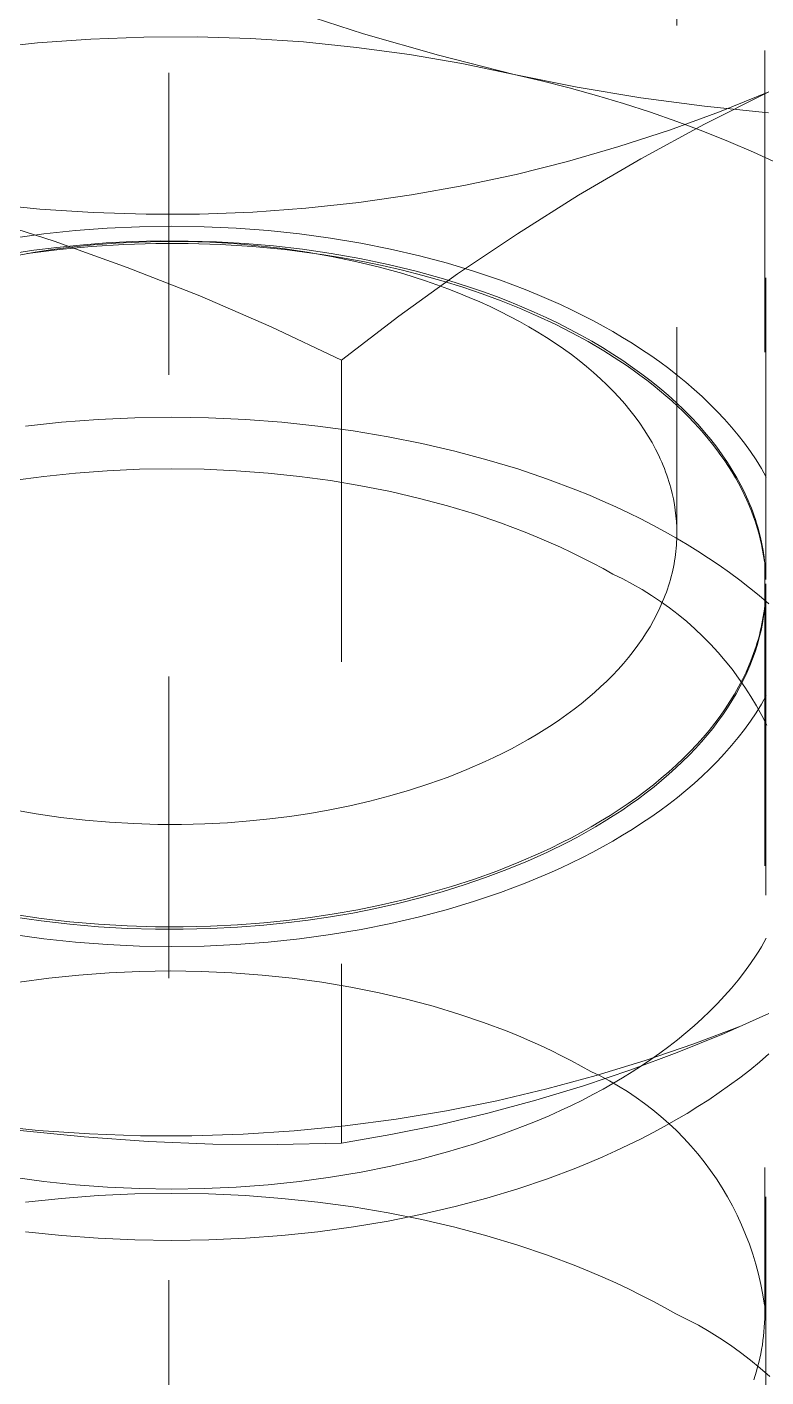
# Model space of a CAD drawing. Header units: inches. Extents: x -13 to 609, y -6 to 131.
# Drawn here: x 154.4353 to 154.6801, y 57.9275 to 58.3748 of the extents above; entities that cross this region are included whole.
import ezdxf

# ---------------------------------------------------------------- set-up
doc = ezdxf.new("R2010")
doc.units = ezdxf.units.IN
doc.linetypes.add('HIDDEN', pattern=[1.905, 1.27, -0.635])
doc.layers.add('ZANO_R_przerywana', color=250, linetype='HIDDEN', lineweight=0)

msp = doc.modelspace()

# ---------------------------------------------------------------- linework, layer by layer
at = {"layer": 'ZANO_R_przerywana', "ltscale": 0.05}
for p, q in [((154.48224, 63.95957), (154.48224, 38.24314)), ((154.67967, 62.36703), (154.67967, 58.19769)), ((154.68008, 58.49169), (154.68008, 58.19026)), ((154.65055, 58.47528), (154.65055, 58.20715)), ((154.54679, 58.37252), (154.52224, 58.38043)), ((154.43881, 58.36951), (154.4564, 58.37079)), ((154.4564, 58.37079), (154.47403, 58.37147)), ((154.47403, 58.37147), (154.49167, 58.37153)), ((154.49167, 58.37153), (154.50931, 58.37098)), ((154.50931, 58.37098), (154.52691, 58.36982)), ((154.57159, 58.36541), (154.54679, 58.37252)), ((154.42127, 58.36762), (154.43881, 58.36951)), ((154.52691, 58.36982), (154.54446, 58.36805)), ((154.54446, 58.36805), (154.56194, 58.36567)), ((154.56194, 58.36567), (154.57933, 58.36269)), ((154.59661, 58.3591), (154.57159, 58.36541)), ((154.57933, 58.36269), (154.59661, 58.3591)), ((154.60577, 58.35696), (154.59661, 58.3591)), ((154.61753, 58.3549), (154.59661, 58.3591)), ((154.61488, 58.35464), (154.60577, 58.35696)), ((154.62393, 58.35214), (154.61488, 58.35464)), ((154.63858, 58.35137), (154.61753, 58.3549)), ((154.68102, 58.35332), (154.65966, 58.34255)), ((154.68102, 58.35332), (154.66467, 58.34669)), ((154.6329, 58.34945), (154.62393, 58.35214)), ((154.64177, 58.34657), (154.6329, 58.34945)), ((154.65973, 58.34851), (154.63858, 58.35137)), ((154.68096, 58.34631), (154.65973, 58.34851)), ((154.65053, 58.34352), (154.64177, 58.34657)), ((154.66467, 58.34669), (154.6481, 58.34064)), ((154.65915, 58.34028), (154.65053, 58.34352)), ((154.6481, 58.34064), (154.63133, 58.33516)), ((154.65966, 58.34255), (154.63865, 58.33112)), ((154.66763, 58.33687), (154.65915, 58.34028)), ((154.63133, 58.33516), (154.61438, 58.33027)), ((154.67595, 58.33328), (154.66763, 58.33687)), ((154.61438, 58.33027), (154.59727, 58.32597)), ((154.63865, 58.33112), (154.618, 58.31904)), ((154.68409, 58.32952), (154.67595, 58.33328)), ((154.59727, 58.32597), (154.58002, 58.32227)), ((154.58002, 58.32227), (154.56266, 58.31916)), ((154.54519, 58.31666), (154.52765, 58.31477)), ((154.56266, 58.31916), (154.54519, 58.31666)), ((154.618, 58.31904), (154.59775, 58.30631)), ((154.43955, 58.31446), (154.422, 58.31623)), ((154.45716, 58.3133), (154.43955, 58.31446)), ((154.47479, 58.31275), (154.45716, 58.3133)), ((154.49243, 58.31281), (154.47479, 58.31275)), ((154.51006, 58.31349), (154.49243, 58.31281)), ((154.52765, 58.31477), (154.51006, 58.31349)), ((154.44423, 58.30385), (154.41967, 58.31176)), ((154.45131, 58.30735), (154.46187, 58.30814)), ((154.46187, 58.30814), (154.47253, 58.30862)), ((154.47253, 58.30862), (154.48322, 58.30878)), ((154.48322, 58.30878), (154.49392, 58.30862)), ((154.49392, 58.30862), (154.50457, 58.30815)), ((154.50457, 58.30815), (154.51513, 58.30735)), ((154.43059, 58.30485), (154.44087, 58.30625)), ((154.44087, 58.30625), (154.45131, 58.30735)), ((154.46851, 58.29515), (154.44423, 58.30385)), ((154.45277, 58.30255), (154.46147, 58.30322)), ((154.46147, 58.30322), (154.47037, 58.30367)), ((154.46473, 58.30316), (154.4723, 58.30354)), ((154.47037, 58.30367), (154.47944, 58.3039)), ((154.4723, 58.30354), (154.48001, 58.30373)), ((154.47944, 58.3039), (154.48867, 58.30387)), ((154.48001, 58.30373), (154.48785, 58.30371)), ((154.48785, 58.30371), (154.4958, 58.30348)), ((154.48867, 58.30387), (154.49802, 58.3036)), ((154.4958, 58.30348), (154.50382, 58.30302)), ((154.49802, 58.3036), (154.50746, 58.30305)), ((154.51513, 58.30735), (154.52557, 58.30625)), ((154.52557, 58.30625), (154.53585, 58.30485)), ((154.53585, 58.30485), (154.54592, 58.30316)), ((154.59775, 58.30631), (154.5779, 58.29296)), ((154.42982, 58.29965), (154.43752, 58.30081)), ((154.43142, 58.299), (154.43794, 58.30014)), ((154.44602, 58.30104), (154.43542, 58.2997)), ((154.43752, 58.30081), (154.44517, 58.30177)), ((154.43794, 58.30014), (154.44445, 58.30112)), ((154.44445, 58.30112), (154.45092, 58.30193)), ((154.44517, 58.30177), (154.45277, 58.30255)), ((154.45665, 58.30205), (154.44602, 58.30104)), ((154.45092, 58.30193), (154.45734, 58.30259)), ((154.46732, 58.30273), (154.45665, 58.30205)), ((154.45734, 58.30259), (154.46473, 58.30316)), ((154.478, 58.30306), (154.46732, 58.30273)), ((154.48868, 58.30306), (154.478, 58.30306)), ((154.49936, 58.30272), (154.48868, 58.30306)), ((154.51003, 58.30204), (154.49936, 58.30272)), ((154.50382, 58.30302), (154.5119, 58.30232)), ((154.50746, 58.30305), (154.51696, 58.30224)), ((154.52066, 58.30102), (154.51003, 58.30204)), ((154.5119, 58.30232), (154.52001, 58.30139)), ((154.51696, 58.30224), (154.5265, 58.30114)), ((154.52001, 58.30139), (154.5281, 58.30021)), ((154.53126, 58.29967), (154.52066, 58.30102)), ((154.5265, 58.30114), (154.53602, 58.29975)), ((154.5281, 58.30021), (154.53616, 58.29879)), ((154.53909, 58.29843), (154.53214, 58.29954)), ((154.53602, 58.29975), (154.5455, 58.29808)), ((154.53616, 58.29879), (154.54414, 58.29712)), ((154.54592, 58.30316), (154.55575, 58.3012)), ((154.55575, 58.3012), (154.56532, 58.29897)), ((154.56532, 58.29897), (154.57458, 58.2965)), ((154.49251, 58.28567), (154.46851, 58.29515)), ((154.54602, 58.29716), (154.53909, 58.29843)), ((154.54414, 58.29712), (154.55202, 58.29521)), ((154.5455, 58.29808), (154.55489, 58.29612)), ((154.55289, 58.29575), (154.54602, 58.29716)), ((154.55202, 58.29521), (154.55976, 58.29306)), ((154.55971, 58.29417), (154.55289, 58.29575)), ((154.55489, 58.29612), (154.56416, 58.29387)), ((154.57458, 58.2965), (154.58352, 58.29379)), ((154.5779, 58.29296), (154.55848, 58.27899)), ((154.56644, 58.29245), (154.55971, 58.29417)), ((154.55976, 58.29306), (154.56356, 58.29189)), ((154.56356, 58.29189), (154.56732, 58.29066)), ((154.56416, 58.29387), (154.57326, 58.29133)), ((154.57309, 58.29057), (154.56644, 58.29245)), ((154.56732, 58.29066), (154.57103, 58.28938)), ((154.57963, 58.28854), (154.57309, 58.29057)), ((154.57326, 58.29133), (154.57774, 58.28996)), ((154.57774, 58.28996), (154.58216, 58.28852)), ((154.58352, 58.29379), (154.59211, 58.29088)), ((154.59211, 58.29088), (154.60034, 58.28778)), ((154.51618, 58.27543), (154.49251, 58.28567)), ((154.57103, 58.28938), (154.57469, 58.28804)), ((154.57469, 58.28804), (154.57828, 58.28665)), ((154.57828, 58.28665), (154.58181, 58.2852)), ((154.58604, 58.28637), (154.57963, 58.28854)), ((154.58216, 58.28852), (154.58653, 58.28701)), ((154.59232, 58.28405), (154.58604, 58.28637)), ((154.58653, 58.28701), (154.59082, 58.28544)), ((154.59082, 58.28544), (154.59505, 58.2838)), ((154.60034, 58.28778), (154.60432, 58.28616)), ((154.60432, 58.28616), (154.60819, 58.2845)), ((154.58181, 58.2852), (154.58528, 58.2837)), ((154.58528, 58.2837), (154.58868, 58.28215)), ((154.58868, 58.28215), (154.592, 58.28055)), ((154.59844, 58.2816), (154.59232, 58.28405)), ((154.59505, 58.2838), (154.59921, 58.2821)), ((154.6044, 58.27902), (154.59844, 58.2816)), ((154.59921, 58.2821), (154.60329, 58.28033)), ((154.60819, 58.2845), (154.61197, 58.28281)), ((154.61197, 58.28281), (154.61565, 58.28108)), ((154.61565, 58.28108), (154.61923, 58.27931)), ((154.55848, 58.27899), (154.53951, 58.26442)), ((154.592, 58.28055), (154.59525, 58.27891)), ((154.59525, 58.27891), (154.59842, 58.27722)), ((154.59842, 58.27722), (154.60151, 58.27548)), ((154.60329, 58.28033), (154.60728, 58.27851)), ((154.61019, 58.27631), (154.6044, 58.27902)), ((154.60728, 58.27851), (154.61119, 58.27663)), ((154.61119, 58.27663), (154.61502, 58.27469)), ((154.61923, 58.27931), (154.62272, 58.27751)), ((154.62272, 58.27751), (154.6261, 58.27569)), ((154.53951, 58.26442), (154.51618, 58.27543)), ((154.60151, 58.27548), (154.60451, 58.2737)), ((154.60451, 58.2737), (154.60742, 58.27188)), ((154.60742, 58.27188), (154.61025, 58.27003)), ((154.61578, 58.27347), (154.61019, 58.27631)), ((154.61502, 58.27469), (154.61874, 58.2727)), ((154.62117, 58.27053), (154.61578, 58.27347)), ((154.61874, 58.2727), (154.62238, 58.27066)), ((154.6261, 58.27569), (154.62938, 58.27384)), ((154.62938, 58.27384), (154.63259, 58.27194)), ((154.63259, 58.27194), (154.63575, 58.26999)), ((154.61025, 58.27003), (154.61299, 58.26814)), ((154.61299, 58.26814), (154.61563, 58.26622)), ((154.62636, 58.26748), (154.62117, 58.27053)), ((154.62238, 58.27066), (154.62591, 58.26857)), ((154.62591, 58.26857), (154.62934, 58.26643)), ((154.63132, 58.26432), (154.62636, 58.26748)), ((154.63575, 58.26999), (154.63886, 58.26798)), ((154.63886, 58.26798), (154.64192, 58.26591)), ((154.53951, 58.26442), (154.53951, 58.00497)), ((154.61563, 58.26622), (154.61818, 58.26426)), ((154.61818, 58.26426), (154.62063, 58.26228)), ((154.62934, 58.26643), (154.63267, 58.26425)), ((154.63372, 58.26271), (154.63132, 58.26432)), ((154.63267, 58.26425), (154.63589, 58.26202)), ((154.64192, 58.26591), (154.64492, 58.26379)), ((154.64492, 58.26379), (154.64786, 58.26161)), ((154.62063, 58.26228), (154.62299, 58.26027)), ((154.62299, 58.26027), (154.62524, 58.25823)), ((154.63606, 58.26108), (154.63372, 58.26271)), ((154.63589, 58.26202), (154.639, 58.25976)), ((154.63834, 58.25943), (154.63606, 58.26108)), ((154.64056, 58.25775), (154.63834, 58.25943)), ((154.639, 58.25976), (154.64199, 58.25746)), ((154.64786, 58.26161), (154.65073, 58.25937)), ((154.65073, 58.25937), (154.65353, 58.25707)), ((154.62524, 58.25823), (154.6274, 58.25618)), ((154.6274, 58.25618), (154.62946, 58.2541)), ((154.62946, 58.2541), (154.63142, 58.25201)), ((154.64272, 58.25606), (154.64056, 58.25775)), ((154.64199, 58.25746), (154.64488, 58.25512)), ((154.64483, 58.25435), (154.64272, 58.25606)), ((154.64686, 58.25263), (154.64483, 58.25435)), ((154.64488, 58.25512), (154.64765, 58.25276)), ((154.65353, 58.25707), (154.65626, 58.25472)), ((154.65626, 58.25472), (154.65891, 58.25232)), ((154.63142, 58.25201), (154.63328, 58.2499)), ((154.63328, 58.2499), (154.63503, 58.24778)), ((154.64884, 58.25088), (154.64686, 58.25263)), ((154.64765, 58.25276), (154.6503, 58.25037)), ((154.65076, 58.24913), (154.64884, 58.25088)), ((154.6503, 58.25037), (154.65284, 58.24795)), ((154.65891, 58.25232), (154.66148, 58.24987)), ((154.66148, 58.24987), (154.66395, 58.24736)), ((154.45882, 58.24474), (154.471, 58.24528)), ((154.471, 58.24528), (154.48322, 58.24547)), ((154.48322, 58.24547), (154.49544, 58.24528)), ((154.49544, 58.24528), (154.50761, 58.24474)), ((154.63503, 58.24778), (154.63669, 58.24565)), ((154.63669, 58.24565), (154.63825, 58.24351)), ((154.65261, 58.24736), (154.65076, 58.24913)), ((154.6544, 58.24557), (154.65261, 58.24736)), ((154.65284, 58.24795), (154.65526, 58.24551)), ((154.65613, 58.24378), (154.6544, 58.24557)), ((154.65526, 58.24551), (154.65757, 58.24304)), ((154.66395, 58.24736), (154.66634, 58.2448)), ((154.43482, 58.24257), (154.44675, 58.24383)), ((154.44675, 58.24383), (154.45882, 58.24474)), ((154.50761, 58.24474), (154.51969, 58.24383)), ((154.51969, 58.24383), (154.53162, 58.24257)), ((154.53162, 58.24257), (154.54336, 58.24097)), ((154.54336, 58.24097), (154.55487, 58.23904)), ((154.63825, 58.24351), (154.63971, 58.24136)), ((154.63971, 58.24136), (154.64107, 58.23921)), ((154.6578, 58.24198), (154.65613, 58.24378)), ((154.65757, 58.24304), (154.65975, 58.24056)), ((154.6594, 58.24016), (154.6578, 58.24198)), ((154.65975, 58.24056), (154.66182, 58.23807)), ((154.66634, 58.2448), (154.66863, 58.2422)), ((154.66863, 58.2422), (154.67083, 58.23955)), ((154.55487, 58.23904), (154.56611, 58.2368)), ((154.56611, 58.2368), (154.57704, 58.23425)), ((154.64107, 58.23921), (154.64233, 58.23706)), ((154.64233, 58.23706), (154.6435, 58.23491)), ((154.66094, 58.23834), (154.6594, 58.24016)), ((154.66241, 58.23651), (154.66094, 58.23834)), ((154.66182, 58.23807), (154.66377, 58.23556)), ((154.66382, 58.23468), (154.66241, 58.23651)), ((154.67083, 58.23955), (154.67292, 58.23685)), ((154.67292, 58.23685), (154.6749, 58.23411)), ((154.57704, 58.23425), (154.58763, 58.23142)), ((154.6435, 58.23491), (154.64457, 58.23276)), ((154.64457, 58.23276), (154.64507, 58.23168)), ((154.64507, 58.23168), (154.64554, 58.23061)), ((154.66377, 58.23556), (154.66561, 58.23304)), ((154.66517, 58.23283), (154.66382, 58.23468)), ((154.66646, 58.23099), (154.66517, 58.23283)), ((154.66561, 58.23304), (154.66732, 58.23052)), ((154.6749, 58.23411), (154.67678, 58.23133)), ((154.46187, 58.22778), (154.45131, 58.22699)), ((154.47253, 58.22826), (154.46187, 58.22778)), ((154.48322, 58.22842), (154.47253, 58.22826)), ((154.49392, 58.22826), (154.48322, 58.22842)), ((154.50457, 58.22778), (154.49392, 58.22826)), ((154.51513, 58.22699), (154.50457, 58.22778)), ((154.58763, 58.23142), (154.59785, 58.22834)), ((154.59785, 58.22834), (154.60767, 58.22501)), ((154.64554, 58.23061), (154.646, 58.22954)), ((154.646, 58.22954), (154.64643, 58.22847)), ((154.64643, 58.22847), (154.64684, 58.2274)), ((154.64684, 58.2274), (154.64722, 58.22634)), ((154.66769, 58.22914), (154.66646, 58.23099)), ((154.66732, 58.23052), (154.66892, 58.22799)), ((154.66885, 58.22729), (154.66769, 58.22914)), ((154.66995, 58.22544), (154.66885, 58.22729)), ((154.66892, 58.22799), (154.67041, 58.22546)), ((154.67678, 58.23133), (154.67767, 58.22993)), ((154.67767, 58.22993), (154.67854, 58.22851)), ((154.67854, 58.22851), (154.67937, 58.22709)), ((154.44087, 58.22589), (154.43059, 58.22448)), ((154.45131, 58.22699), (154.44087, 58.22589)), ((154.52557, 58.22589), (154.51513, 58.22699)), ((154.53585, 58.22449), (154.52557, 58.22589)), ((154.54592, 58.2228), (154.53585, 58.22449)), ((154.55575, 58.22083), (154.54592, 58.2228)), ((154.60767, 58.22501), (154.61707, 58.22146)), ((154.64722, 58.22634), (154.64758, 58.22527)), ((154.64758, 58.22527), (154.64792, 58.22421)), ((154.64792, 58.22421), (154.64824, 58.22315)), ((154.64824, 58.22315), (154.64854, 58.2221)), ((154.67099, 58.22359), (154.66995, 58.22544)), ((154.67041, 58.22546), (154.67178, 58.22293)), ((154.67197, 58.22173), (154.67099, 58.22359)), ((154.67178, 58.22293), (154.67304, 58.2204)), ((154.67937, 58.22709), (154.68018, 58.22565)), ((154.56532, 58.21861), (154.55575, 58.22083)), ((154.57458, 58.21613), (154.56532, 58.21861)), ((154.61707, 58.22146), (154.62161, 58.21961)), ((154.62161, 58.21961), (154.62604, 58.21772)), ((154.64901, 58.22026), (154.64854, 58.2221)), ((154.64942, 58.21841), (154.64901, 58.22026)), ((154.64976, 58.21654), (154.64942, 58.21841)), ((154.67289, 58.21988), (154.67197, 58.22173)), ((154.67375, 58.21804), (154.67289, 58.21988)), ((154.67304, 58.2204), (154.67363, 58.21913)), ((154.67363, 58.21913), (154.67419, 58.21787)), ((154.58352, 58.21343), (154.57458, 58.21613)), ((154.62604, 58.21772), (154.63036, 58.21578)), ((154.63036, 58.21578), (154.63457, 58.2138)), ((154.63457, 58.2138), (154.63866, 58.21178)), ((154.65005, 58.21467), (154.64976, 58.21654)), ((154.65027, 58.21279), (154.65005, 58.21467)), ((154.67456, 58.21619), (154.67375, 58.21804)), ((154.67419, 58.21787), (154.67472, 58.21661)), ((154.6753, 58.21435), (154.67456, 58.21619)), ((154.67472, 58.21661), (154.67523, 58.21535)), ((154.67523, 58.21535), (154.67571, 58.21409)), ((154.67599, 58.21251), (154.6753, 58.21435)), ((154.67571, 58.21409), (154.67616, 58.21284)), ((154.59211, 58.21052), (154.58352, 58.21343)), ((154.60034, 58.20742), (154.59211, 58.21052)), ((154.63866, 58.21178), (154.64264, 58.20973)), ((154.64264, 58.20973), (154.64651, 58.20764)), ((154.65043, 58.2109), (154.65027, 58.21279)), ((154.65052, 58.20901), (154.65043, 58.2109)), ((154.67662, 58.21068), (154.67599, 58.21251)), ((154.67616, 58.21284), (154.67659, 58.21159)), ((154.67659, 58.21159), (154.67699, 58.21034)), ((154.67719, 58.20885), (154.67662, 58.21068)), ((154.67699, 58.21034), (154.67736, 58.20909)), ((154.60432, 58.2058), (154.60034, 58.20742)), ((154.60819, 58.20414), (154.60432, 58.2058)), ((154.64651, 58.20764), (154.65026, 58.20553)), ((154.65026, 58.20553), (154.65392, 58.20336)), ((154.65047, 58.2041), (154.65052, 58.20512)), ((154.65052, 58.20512), (154.65055, 58.20613)), ((154.65055, 58.20613), (154.65055, 58.20715)), ((154.67771, 58.20704), (154.67719, 58.20885)), ((154.67736, 58.20909), (154.67771, 58.20785)), ((154.67826, 58.20569), (154.67771, 58.20785)), ((154.67819, 58.20519), (154.67771, 58.20704)), ((154.67861, 58.20333), (154.67819, 58.20519)), ((154.67874, 58.20351), (154.67826, 58.20569)), ((154.61197, 58.20244), (154.60819, 58.20414)), ((154.61565, 58.20071), (154.61197, 58.20244)), ((154.61923, 58.19895), (154.61565, 58.20071)), ((154.6501, 58.2), (154.65022, 58.20103)), ((154.65022, 58.20103), (154.65032, 58.20206)), ((154.65032, 58.20206), (154.65041, 58.20308)), ((154.65041, 58.20308), (154.65047, 58.2041)), ((154.65392, 58.20336), (154.65754, 58.20113)), ((154.65754, 58.20113), (154.66109, 58.19883)), ((154.67898, 58.20145), (154.67861, 58.20333)), ((154.67915, 58.20132), (154.67874, 58.20351)), ((154.6793, 58.19957), (154.67898, 58.20145)), ((154.67948, 58.19912), (154.67915, 58.20132)), ((154.62272, 58.19715), (154.61923, 58.19895)), ((154.6261, 58.19532), (154.62272, 58.19715)), ((154.64919, 58.19483), (154.64941, 58.19586)), ((154.64941, 58.19586), (154.64961, 58.1969)), ((154.64961, 58.1969), (154.64979, 58.19794)), ((154.64979, 58.19794), (154.64995, 58.19897)), ((154.64995, 58.19897), (154.6501, 58.2)), ((154.66109, 58.19883), (154.66459, 58.19647)), ((154.66459, 58.19647), (154.66802, 58.19404)), ((154.67957, 58.19768), (154.6793, 58.19957)), ((154.67974, 58.1969), (154.67948, 58.19912)), ((154.67967, 58.19688), (154.67967, 57.94836)), ((154.67993, 58.19468), (154.67974, 58.1969)), ((154.62938, 58.19347), (154.6261, 58.19532)), ((154.63266, 58.19189), (154.62938, 58.19347)), ((154.63588, 58.19019), (154.63266, 58.19189)), ((154.6481, 58.19066), (154.6484, 58.1917)), ((154.6484, 58.1917), (154.64868, 58.19274)), ((154.64868, 58.19274), (154.64895, 58.19379)), ((154.64895, 58.19379), (154.64919, 58.19483)), ((154.66802, 58.19404), (154.67138, 58.19155)), ((154.67138, 58.19155), (154.67466, 58.18899)), ((154.68005, 58.19245), (154.67993, 58.19468)), ((154.63904, 58.18838), (154.63588, 58.19019)), ((154.64214, 58.18647), (154.63904, 58.18838)), ((154.64668, 58.18648), (154.64707, 58.18752)), ((154.64707, 58.18752), (154.64743, 58.18857)), ((154.64743, 58.18857), (154.64778, 58.18961)), ((154.64778, 58.18961), (154.6481, 58.19066)), ((154.67466, 58.18899), (154.67786, 58.18637)), ((154.67998, 58.18668), (154.68004, 58.18788)), ((154.68004, 58.18788), (154.68007, 58.18907)), ((154.68007, 58.18907), (154.68008, 58.19026)), ((154.68008, 58.18713), (154.68008, 53.76944)), ((154.64517, 58.18445), (154.64214, 58.18647)), ((154.64493, 58.1823), (154.64585, 58.18439)), ((154.64814, 58.18233), (154.64517, 58.18445)), ((154.64585, 58.18439), (154.64627, 58.18543)), ((154.64627, 58.18543), (154.64668, 58.18648)), ((154.67786, 58.18637), (154.68098, 58.18369)), ((154.67954, 58.18186), (154.67969, 58.18307)), ((154.67969, 58.18307), (154.67981, 58.18428)), ((154.67981, 58.18428), (154.67991, 58.18548)), ((154.67991, 58.18548), (154.67998, 58.18668)), ((154.64166, 58.17607), (154.64283, 58.17814)), ((154.64283, 58.17814), (154.64392, 58.18022)), ((154.64392, 58.18022), (154.64493, 58.1823)), ((154.65102, 58.18011), (154.64814, 58.18233)), ((154.65383, 58.17779), (154.65102, 58.18011)), ((154.67874, 58.17699), (154.67897, 58.17821)), ((154.67892, 58.17711), (154.67931, 58.17942)), ((154.67897, 58.17821), (154.67919, 58.17943)), ((154.67919, 58.17943), (154.67938, 58.18065)), ((154.67931, 58.17942), (154.67963, 58.18172)), ((154.67938, 58.18065), (154.67954, 58.18186)), ((154.63906, 58.17195), (154.6404, 58.174)), ((154.6404, 58.174), (154.64166, 58.17607)), ((154.65656, 58.17537), (154.65383, 58.17779)), ((154.6592, 58.17286), (154.65656, 58.17537)), ((154.67787, 58.17246), (154.67844, 58.17479)), ((154.67788, 58.17332), (154.67819, 58.17455)), ((154.67819, 58.17455), (154.67847, 58.17577)), ((154.67844, 58.17479), (154.67892, 58.17711)), ((154.67847, 58.17577), (154.67874, 58.17699)), ((154.63611, 58.16789), (154.63763, 58.16991)), ((154.63763, 58.16991), (154.63906, 58.17195)), ((154.66175, 58.17027), (154.6592, 58.17286)), ((154.66421, 58.16758), (154.66175, 58.17027)), ((154.67641, 58.16841), (154.67681, 58.16964)), ((154.67648, 58.1678), (154.67722, 58.17013)), ((154.67681, 58.16964), (154.67719, 58.17087)), ((154.67719, 58.17087), (154.67755, 58.17209)), ((154.67722, 58.17013), (154.67787, 58.17246)), ((154.67755, 58.17209), (154.67788, 58.17332)), ((154.63284, 58.16388), (154.63452, 58.16588)), ((154.63452, 58.16588), (154.63611, 58.16789)), ((154.66658, 58.16482), (154.66421, 58.16758)), ((154.66886, 58.16197), (154.66658, 58.16482)), ((154.67454, 58.16349), (154.67505, 58.16472)), ((154.67473, 58.16313), (154.67565, 58.16546)), ((154.67505, 58.16472), (154.67552, 58.16595)), ((154.67552, 58.16595), (154.67598, 58.16718)), ((154.67565, 58.16546), (154.67648, 58.1678)), ((154.67598, 58.16718), (154.67641, 58.16841)), ((154.62923, 58.15996), (154.63108, 58.16191)), ((154.63108, 58.16191), (154.63284, 58.16388)), ((154.67103, 58.15905), (154.66886, 58.16197)), ((154.67228, 58.15858), (154.67346, 58.16104)), ((154.67262, 58.15846), (154.67372, 58.16079)), ((154.67346, 58.16104), (154.67454, 58.16349)), ((154.67372, 58.16079), (154.67473, 58.16313)), ((154.62323, 58.15424), (154.62531, 58.15612)), ((154.62531, 58.15612), (154.62731, 58.15802)), ((154.62731, 58.15802), (154.62923, 58.15996)), ((154.66962, 58.1537), (154.671, 58.15614)), ((154.67016, 58.15382), (154.67144, 58.15614)), ((154.671, 58.15614), (154.67228, 58.15858)), ((154.6731, 58.15605), (154.67103, 58.15905)), ((154.67144, 58.15614), (154.67262, 58.15846)), ((154.67507, 58.15299), (154.6731, 58.15605)), ((154.61884, 58.15056), (154.62107, 58.15238)), ((154.62107, 58.15238), (154.62323, 58.15424)), ((154.66655, 58.14886), (154.66814, 58.15127)), ((154.66733, 58.14921), (154.66879, 58.15151)), ((154.66814, 58.15127), (154.66962, 58.1537)), ((154.66879, 58.15151), (154.67016, 58.15382)), ((154.67693, 58.14986), (154.67507, 58.15299)), ((154.67938, 58.15182), (154.67855, 58.1504)), ((154.68019, 58.15326), (154.67938, 58.15182)), ((154.61172, 58.14527), (154.61416, 58.147)), ((154.61416, 58.147), (154.61654, 58.14876)), ((154.61654, 58.14876), (154.61884, 58.15056)), ((154.66415, 58.14465), (154.66579, 58.14693)), ((154.66487, 58.14646), (154.66655, 58.14886)), ((154.66579, 58.14693), (154.66733, 58.14921)), ((154.67678, 58.14758), (154.67491, 58.1448)), ((154.67768, 58.14898), (154.67678, 58.14758)), ((154.67869, 58.14666), (154.67693, 58.14986)), ((154.67855, 58.1504), (154.67768, 58.14898)), ((154.68033, 58.14341), (154.67869, 58.14666)), ((154.60664, 58.14191), (154.60921, 58.14357)), ((154.60921, 58.14357), (154.61172, 58.14527)), ((154.6606, 58.14016), (154.66242, 58.1424)), ((154.66121, 58.14171), (154.66309, 58.14408)), ((154.66242, 58.1424), (154.66415, 58.14465)), ((154.66309, 58.14408), (154.66487, 58.14646)), ((154.67491, 58.1448), (154.67293, 58.14206)), ((154.59855, 58.13715), (154.60131, 58.1387)), ((154.60131, 58.1387), (154.604, 58.14028)), ((154.604, 58.14028), (154.60664, 58.14191)), ((154.65671, 58.13574), (154.6587, 58.13794)), ((154.65716, 58.13704), (154.65924, 58.13937)), ((154.6587, 58.13794), (154.6606, 58.14016)), ((154.65924, 58.13937), (154.66121, 58.14171)), ((154.67084, 58.13936), (154.66864, 58.13671)), ((154.67293, 58.14206), (154.67084, 58.13936)), ((154.58997, 58.13275), (154.59288, 58.13418)), ((154.59288, 58.13418), (154.59574, 58.13564)), ((154.59574, 58.13564), (154.59855, 58.13715)), ((154.65247, 58.1314), (154.65463, 58.13356)), ((154.65273, 58.13247), (154.655, 58.13475)), ((154.65463, 58.13356), (154.65671, 58.13574)), ((154.655, 58.13475), (154.65716, 58.13704)), ((154.66635, 58.1341), (154.66397, 58.13155)), ((154.66864, 58.13671), (154.66635, 58.1341)), ((154.57477, 58.12628), (154.58097, 58.12874)), ((154.58097, 58.12874), (154.58702, 58.13137)), ((154.58702, 58.13137), (154.58997, 58.13275)), ((154.6479, 58.12717), (154.65023, 58.12927)), ((154.64793, 58.12802), (154.65038, 58.13023)), ((154.65023, 58.12927), (154.65247, 58.1314)), ((154.65038, 58.13023), (154.65273, 58.13247)), ((154.66149, 58.12904), (154.65892, 58.12659)), ((154.66397, 58.13155), (154.66149, 58.12904)), ((154.56844, 58.12401), (154.57477, 58.12628)), ((154.64277, 58.12369), (154.64539, 58.12584)), ((154.64301, 58.12306), (154.64549, 58.1251)), ((154.64539, 58.12584), (154.64793, 58.12802)), ((154.64549, 58.1251), (154.6479, 58.12717)), ((154.65892, 58.12659), (154.65627, 58.12418)), ((154.54888, 58.11829), (154.55548, 58.12001)), ((154.55548, 58.12001), (154.562, 58.12192)), ((154.562, 58.12192), (154.56844, 58.12401)), ((154.63727, 58.1195), (154.64006, 58.12158)), ((154.6378, 58.11907), (154.64044, 58.12105)), ((154.64006, 58.12158), (154.64277, 58.12369)), ((154.64044, 58.12105), (154.64301, 58.12306)), ((154.65355, 58.12184), (154.65075, 58.11954)), ((154.65627, 58.12418), (154.65355, 58.12184)), ((154.43031, 58.1155), (154.43836, 58.11408)), ((154.52893, 58.11422), (154.53559, 58.11539)), ((154.53559, 58.11539), (154.54225, 58.11675)), ((154.54225, 58.11675), (154.54888, 58.11829)), ((154.62842, 58.11351), (154.63144, 58.11547)), ((154.63144, 58.11547), (154.6344, 58.11746)), ((154.63231, 58.11523), (154.63509, 58.11713)), ((154.6344, 58.11746), (154.63727, 58.1195)), ((154.63509, 58.11713), (154.6378, 58.11907)), ((154.64787, 58.1173), (154.64494, 58.11512)), ((154.65075, 58.11954), (154.64787, 58.1173)), ((154.43836, 58.11408), (154.44646, 58.1129)), ((154.44646, 58.1129), (154.45456, 58.11197)), ((154.45456, 58.11197), (154.46264, 58.11128)), ((154.46264, 58.11128), (154.47067, 58.11082)), ((154.49417, 58.11075), (154.50173, 58.11113)), ((154.50173, 58.11113), (154.50912, 58.11171)), ((154.50912, 58.11171), (154.51568, 58.11238)), ((154.51568, 58.11238), (154.52229, 58.11321)), ((154.52229, 58.11321), (154.52893, 58.11422)), ((154.62214, 58.10974), (154.62531, 58.1116)), ((154.62355, 58.10974), (154.62653, 58.11153)), ((154.62531, 58.1116), (154.62842, 58.11351)), ((154.62653, 58.11153), (154.62945, 58.11336)), ((154.62945, 58.11336), (154.63231, 58.11523)), ((154.63888, 58.11093), (154.63576, 58.10892)), ((154.64193, 58.11299), (154.63888, 58.11093)), ((154.64494, 58.11512), (154.64193, 58.11299)), ((154.47067, 58.11082), (154.47861, 58.11058)), ((154.47861, 58.11058), (154.48645, 58.11056)), ((154.48645, 58.11056), (154.49417, 58.11075)), ((154.6156, 58.10614), (154.6189, 58.10792)), ((154.6174, 58.10628), (154.6205, 58.10799)), ((154.6189, 58.10792), (154.62214, 58.10974)), ((154.6205, 58.10799), (154.62355, 58.10974)), ((154.6326, 58.10696), (154.62939, 58.10507)), ((154.63576, 58.10892), (154.6326, 58.10696)), ((154.60533, 58.10112), (154.60881, 58.10274)), ((154.60775, 58.10142), (154.61423, 58.10462)), ((154.60881, 58.10274), (154.61223, 58.10442)), ((154.61223, 58.10442), (154.6156, 58.10614)), ((154.61423, 58.10462), (154.6174, 58.10628)), ((154.62611, 58.10322), (154.62273, 58.10139)), ((154.62939, 58.10507), (154.62611, 58.10322)), ((154.59093, 58.09513), (154.59822, 58.09802)), ((154.59421, 58.09558), (154.60106, 58.09841)), ((154.59822, 58.09802), (154.60533, 58.10112)), ((154.60106, 58.09841), (154.60775, 58.10142)), ((154.61567, 58.09783), (154.61199, 58.0961)), ((154.61925, 58.0996), (154.61567, 58.09783)), ((154.62273, 58.10139), (154.61925, 58.0996)), ((154.58348, 58.09245), (154.59093, 58.09513)), ((154.5872, 58.09294), (154.59421, 58.09558)), ((154.60821, 58.0944), (154.60433, 58.09274)), ((154.61199, 58.0961), (154.60821, 58.0944)), ((154.56822, 58.08775), (154.5759, 58.09)), ((154.57282, 58.08825), (154.58006, 58.0905)), ((154.5759, 58.09), (154.58348, 58.09245)), ((154.58006, 58.0905), (154.5872, 58.09294)), ((154.60036, 58.09112), (154.59213, 58.08802)), ((154.60433, 58.09274), (154.60036, 58.09112)), ((154.5507, 58.08268), (154.55812, 58.08434)), ((154.55266, 58.08392), (154.56047, 58.08573)), ((154.55812, 58.08434), (154.5655, 58.0862)), ((154.56047, 58.08573), (154.56822, 58.08775)), ((154.5655, 58.0862), (154.57282, 58.08825)), ((154.58354, 58.08511), (154.5746, 58.08241)), ((154.59213, 58.08802), (154.58354, 58.08511)), ((154.43044, 58.08078), (154.43997, 58.07939)), ((154.43044, 58.07996), (154.43997, 58.07858)), ((154.52141, 58.07877), (154.52918, 58.07975)), ((154.5284, 58.07883), (154.53582, 58.07993)), ((154.52918, 58.07975), (154.537, 58.08093)), ((154.53582, 58.07993), (154.54326, 58.08121)), ((154.537, 58.08093), (154.54483, 58.08232)), ((154.54326, 58.08121), (154.5507, 58.08268)), ((154.54483, 58.08232), (154.55266, 58.08392)), ((154.56534, 58.07993), (154.55577, 58.07771)), ((154.5746, 58.08241), (154.56534, 58.07993)), ((154.43997, 58.07939), (154.4495, 58.07829)), ((154.43997, 58.07858), (154.4495, 58.07748)), ((154.4495, 58.07829), (154.45901, 58.07748)), ((154.4495, 58.07748), (154.45901, 58.07666)), ((154.45901, 58.07748), (154.46845, 58.07693)), ((154.45901, 58.07666), (154.46845, 58.07612)), ((154.46845, 58.07693), (154.4778, 58.07666)), ((154.46845, 58.07612), (154.4778, 58.07584)), ((154.4778, 58.07666), (154.48702, 58.07663)), ((154.4778, 58.07584), (154.48702, 58.07582)), ((154.48702, 58.07663), (154.4961, 58.07686)), ((154.48702, 58.07582), (154.4961, 58.07604)), ((154.4961, 58.07686), (154.50499, 58.07731)), ((154.4961, 58.07604), (154.50499, 58.07649)), ((154.50499, 58.07731), (154.51369, 58.07798)), ((154.50499, 58.07649), (154.51369, 58.07717)), ((154.51369, 58.07798), (154.52141, 58.07877)), ((154.51369, 58.07717), (154.52102, 58.07791)), ((154.52102, 58.07791), (154.5284, 58.07883)), ((154.54594, 58.07574), (154.53587, 58.07405)), ((154.55577, 58.07771), (154.54594, 58.07574)), ((154.44089, 58.07264), (154.43062, 58.07405)), ((154.45133, 58.07154), (154.44089, 58.07264)), ((154.4619, 58.07075), (154.45133, 58.07154)), ((154.47255, 58.07027), (154.4619, 58.07075)), ((154.50459, 58.07075), (154.49394, 58.07027)), ((154.51516, 58.07155), (154.50459, 58.07075)), ((154.5256, 58.07265), (154.51516, 58.07155)), ((154.53587, 58.07405), (154.5256, 58.07265)), ((154.67855, 58.07004), (154.67938, 58.07146)), ((154.67938, 58.07146), (154.68019, 58.07289)), ((154.48324, 58.07011), (154.47255, 58.07027)), ((154.49394, 58.07027), (154.48324, 58.07011)), ((154.67491, 58.06443), (154.67678, 58.06721)), ((154.67678, 58.06721), (154.67768, 58.06862)), ((154.67768, 58.06862), (154.67855, 58.07004)), ((154.47263, 58.06186), (154.46248, 58.0614)), ((154.48281, 58.06201), (154.47263, 58.06186)), ((154.493, 58.06186), (154.48281, 58.06201)), ((154.50314, 58.0614), (154.493, 58.06186)), ((154.67084, 58.059), (154.67293, 58.06169)), ((154.67293, 58.06169), (154.67491, 58.06443)), ((154.44248, 58.0596), (154.43269, 58.05826)), ((154.45242, 58.06064), (154.44248, 58.0596)), ((154.46248, 58.0614), (154.45242, 58.06064)), ((154.51321, 58.06065), (154.50314, 58.0614)), ((154.52315, 58.0596), (154.51321, 58.06065)), ((154.53293, 58.05826), (154.52315, 58.0596)), ((154.54253, 58.05666), (154.53293, 58.05826)), ((154.66864, 58.05635), (154.67084, 58.059)), ((154.55189, 58.05478), (154.54253, 58.05666)), ((154.561, 58.05266), (154.55189, 58.05478)), ((154.66397, 58.05118), (154.66635, 58.05374)), ((154.66635, 58.05374), (154.66864, 58.05635)), ((154.56982, 58.05031), (154.561, 58.05266)), ((154.57834, 58.04773), (154.56982, 58.05031)), ((154.65892, 58.04622), (154.66149, 58.04868)), ((154.66149, 58.04868), (154.66397, 58.05118)), ((154.58652, 58.04496), (154.57834, 58.04773)), ((154.59436, 58.04201), (154.58652, 58.04496)), ((154.65355, 58.04147), (154.65627, 58.04382)), ((154.67199, 58.04388), (154.65613, 58.03784)), ((154.65627, 58.04382), (154.65892, 58.04622)), ((154.66597, 58.04122), (154.68102, 58.04793)), ((154.59814, 58.04047), (154.59436, 58.04201)), ((154.60183, 58.03889), (154.59814, 58.04047)), ((154.65071, 58.03498), (154.66597, 58.04122)), ((154.65075, 58.03918), (154.65355, 58.04147)), ((154.60543, 58.03727), (154.60183, 58.03889)), ((154.60894, 58.03562), (154.60543, 58.03727)), ((154.61235, 58.03394), (154.60894, 58.03562)), ((154.63526, 58.02922), (154.65071, 58.03498)), ((154.65613, 58.03784), (154.64007, 58.03233)), ((154.64494, 58.03476), (154.64787, 58.03694)), ((154.64787, 58.03694), (154.65075, 58.03918)), ((154.61567, 58.03223), (154.61235, 58.03394)), ((154.61889, 58.03049), (154.61567, 58.03223)), ((154.62201, 58.02873), (154.61889, 58.03049)), ((154.64007, 58.03233), (154.62384, 58.02735)), ((154.63576, 58.02855), (154.63888, 58.03056)), ((154.63888, 58.03056), (154.64193, 58.03263)), ((154.64193, 58.03263), (154.64494, 58.03476)), ((154.67788, 58.03181), (154.67468, 58.02919)), ((154.68099, 58.0345), (154.67788, 58.03181)), ((154.62384, 58.02735), (154.60746, 58.02292)), ((154.61964, 58.02395), (154.63526, 58.02922)), ((154.62513, 58.02722), (154.62201, 58.02873)), ((154.6282, 58.0256), (154.62513, 58.02722)), ((154.62939, 58.02471), (154.6326, 58.0266)), ((154.6326, 58.0266), (154.63576, 58.02855)), ((154.67139, 58.02663), (154.66804, 58.02414)), ((154.67468, 58.02919), (154.67139, 58.02663)), ((154.60746, 58.02292), (154.59093, 58.01903)), ((154.60387, 58.01916), (154.61964, 58.02395)), ((154.62273, 58.02103), (154.62611, 58.02285)), ((154.62611, 58.02285), (154.62939, 58.02471)), ((154.63122, 58.02388), (154.6282, 58.0256)), ((154.63417, 58.02206), (154.63122, 58.02388)), ((154.63706, 58.02013), (154.63417, 58.02206)), ((154.66461, 58.02171), (154.66111, 58.01935)), ((154.66804, 58.02414), (154.66461, 58.02171)), ((154.59093, 58.01903), (154.57429, 58.0157)), ((154.58795, 58.01486), (154.60387, 58.01916)), ((154.61199, 58.01573), (154.61567, 58.01747)), ((154.61567, 58.01747), (154.61925, 58.01923)), ((154.61925, 58.01923), (154.62273, 58.02103)), ((154.63988, 58.01811), (154.63706, 58.02013)), ((154.64262, 58.016), (154.63988, 58.01811)), ((154.65755, 58.01705), (154.65394, 58.01482)), ((154.66111, 58.01935), (154.65755, 58.01705)), ((154.55754, 58.01292), (154.54071, 58.01069)), ((154.57429, 58.0157), (154.55754, 58.01292)), ((154.57191, 58.01106), (154.58795, 58.01486)), ((154.60433, 58.01238), (154.60821, 58.01404)), ((154.60821, 58.01404), (154.61199, 58.01573)), ((154.6453, 58.01379), (154.64262, 58.016)), ((154.64789, 58.01149), (154.6453, 58.01379)), ((154.65027, 58.01265), (154.64653, 58.01054)), ((154.65394, 58.01482), (154.65027, 58.01265)), ((154.43903, 58.00918), (154.42214, 58.01089)), ((154.43298, 58.0092), (154.45421, 58.00701)), ((154.45597, 58.00802), (154.43903, 58.00918)), ((154.47293, 58.00743), (154.45597, 58.00802)), ((154.52382, 58.00903), (154.50688, 58.00793)), ((154.54071, 58.01069), (154.52382, 58.00903)), ((154.55576, 58.00777), (154.57191, 58.01106)), ((154.59213, 58.00766), (154.60036, 58.01076)), ((154.60036, 58.01076), (154.60433, 58.01238)), ((154.64266, 58.00845), (154.63868, 58.0064)), ((154.64653, 58.01054), (154.64266, 58.00845)), ((154.65041, 58.0091), (154.64789, 58.01149)), ((154.65284, 58.00663), (154.65041, 58.0091)), ((154.45421, 58.00701), (154.4755, 58.00549)), ((154.48991, 58.0074), (154.47293, 58.00743)), ((154.4755, 58.00549), (154.49683, 58.00464)), ((154.50688, 58.00793), (154.48991, 58.0074)), ((154.49683, 58.00464), (154.51817, 58.00447)), ((154.51817, 58.00447), (154.53951, 58.00497)), ((154.53951, 58.00497), (154.55576, 58.00777)), ((154.5746, 58.00204), (154.58354, 58.00474)), ((154.58354, 58.00474), (154.59213, 58.00766)), ((154.63459, 58.00438), (154.63038, 58.0024)), ((154.63868, 58.0064), (154.63459, 58.00438)), ((154.65519, 58.00407), (154.65284, 58.00663)), ((154.65745, 58.00144), (154.65519, 58.00407)), ((154.55577, 57.99734), (154.56534, 57.99957)), ((154.56534, 57.99957), (154.5746, 58.00204)), ((154.62607, 58.00046), (154.62163, 57.99856)), ((154.63038, 58.0024), (154.62607, 58.00046)), ((154.65961, 57.99872), (154.65745, 58.00144)), ((154.53587, 57.99369), (154.54594, 57.99538)), ((154.54594, 57.99538), (154.55577, 57.99734)), ((154.61709, 57.99671), (154.60769, 57.99317)), ((154.62163, 57.99856), (154.61709, 57.99671)), ((154.66168, 57.99594), (154.65961, 57.99872)), ((154.66366, 57.99309), (154.66168, 57.99594)), ((154.43062, 57.99368), (154.44089, 57.99228)), ((154.44089, 57.99228), (154.45133, 57.99118)), ((154.45133, 57.99118), (154.4619, 57.99039)), ((154.4619, 57.99039), (154.47255, 57.98991)), ((154.49394, 57.98991), (154.50459, 57.99039)), ((154.50459, 57.99039), (154.51516, 57.99118)), ((154.51516, 57.99118), (154.5256, 57.99228)), ((154.5256, 57.99228), (154.53587, 57.99369)), ((154.60769, 57.99317), (154.59787, 57.98984)), ((154.66553, 57.99017), (154.66366, 57.99309)), ((154.6673, 57.98719), (154.66553, 57.99017)), ((154.44675, 57.98667), (154.43482, 57.98541)), ((154.45882, 57.98757), (154.44675, 57.98667)), ((154.471, 57.98812), (154.45882, 57.98757)), ((154.48322, 57.9883), (154.471, 57.98812)), ((154.47255, 57.98991), (154.48324, 57.98975)), ((154.49544, 57.98812), (154.48322, 57.9883)), ((154.48324, 57.98975), (154.49394, 57.98991)), ((154.50761, 57.98757), (154.49544, 57.98812)), ((154.51969, 57.98667), (154.50761, 57.98757)), ((154.53162, 57.98541), (154.51969, 57.98667)), ((154.58765, 57.98675), (154.57707, 57.98392)), ((154.59787, 57.98984), (154.58765, 57.98675)), ((154.66897, 57.98415), (154.6673, 57.98719)), ((154.54336, 57.98381), (154.53162, 57.98541)), ((154.55487, 57.98188), (154.54336, 57.98381)), ((154.56611, 57.97963), (154.55487, 57.98188)), ((154.56614, 57.98138), (154.5549, 57.97913)), ((154.57707, 57.98392), (154.56614, 57.98138)), ((154.67054, 57.98105), (154.66897, 57.98415)), ((154.54339, 57.9772), (154.53165, 57.9756)), ((154.5549, 57.97913), (154.54339, 57.9772)), ((154.57704, 57.97709), (154.56611, 57.97963)), ((154.58763, 57.97426), (154.57704, 57.97709)), ((154.67199, 57.9779), (154.67054, 57.98105)), ((154.67334, 57.97471), (154.67199, 57.9779)), ((154.44677, 57.97434), (154.43484, 57.97559)), ((154.45885, 57.97343), (154.44677, 57.97434)), ((154.47102, 57.97288), (154.45885, 57.97343)), ((154.48325, 57.9727), (154.47102, 57.97288)), ((154.49547, 57.97289), (154.48325, 57.9727)), ((154.50764, 57.97343), (154.49547, 57.97289)), ((154.51972, 57.97434), (154.50764, 57.97343)), ((154.53165, 57.9756), (154.51972, 57.97434)), ((154.59785, 57.97117), (154.58763, 57.97426)), ((154.67458, 57.97147), (154.67334, 57.97471)), ((154.60767, 57.96785), (154.59785, 57.97117)), ((154.61707, 57.9643), (154.60767, 57.96785)), ((154.6757, 57.96818), (154.67458, 57.97147)), ((154.67672, 57.96487), (154.6757, 57.96818)), ((154.62161, 57.96245), (154.61707, 57.9643)), ((154.67761, 57.96152), (154.67672, 57.96487)), ((154.62604, 57.96056), (154.62161, 57.96245)), ((154.63036, 57.95862), (154.62604, 57.96056)), ((154.6784, 57.95814), (154.67761, 57.96152)), ((154.63457, 57.95664), (154.63036, 57.95862)), ((154.63866, 57.95462), (154.63457, 57.95664)), ((154.64264, 57.95257), (154.63866, 57.95462)), ((154.67906, 57.95473), (154.6784, 57.95814)), ((154.67961, 57.95131), (154.67906, 57.95473)), ((154.64651, 57.95048), (154.64264, 57.95257)), ((154.65026, 57.94836), (154.64651, 57.95048)), ((154.654, 57.94655), (154.65026, 57.94836)), ((154.65769, 57.94461), (154.654, 57.94655)), ((154.67953, 57.94395), (154.67961, 57.94542)), ((154.67961, 57.94542), (154.67966, 57.94689)), ((154.67966, 57.94689), (154.67967, 57.94836)), ((154.6613, 57.94255), (154.65769, 57.94461)), ((154.66484, 57.94036), (154.6613, 57.94255)), ((154.67908, 57.93955), (154.67926, 57.94102)), ((154.67926, 57.94102), (154.67941, 57.94248)), ((154.67941, 57.94248), (154.67953, 57.94395)), ((154.66831, 57.93805), (154.66484, 57.94036)), ((154.67169, 57.93563), (154.66831, 57.93805)), ((154.67834, 57.93517), (154.67862, 57.93663)), ((154.67862, 57.93663), (154.67887, 57.93809)), ((154.67887, 57.93809), (154.67908, 57.93955)), ((154.67499, 57.93309), (154.67169, 57.93563)), ((154.6782, 57.93044), (154.67499, 57.93309)), ((154.67732, 57.93082), (154.67769, 57.93226)), ((154.67769, 57.93226), (154.67803, 57.93371)), ((154.67803, 57.93371), (154.67834, 57.93517)), ((154.676, 57.9265), (154.67647, 57.92794)), ((154.67647, 57.92794), (154.67691, 57.92937)), ((154.67691, 57.92937), (154.67732, 57.93082)), ((154.68132, 57.92768), (154.6782, 57.93044))]:
    msp.add_line(p, q, dxfattribs=at)

doc.saveas('drawing.dxf')
